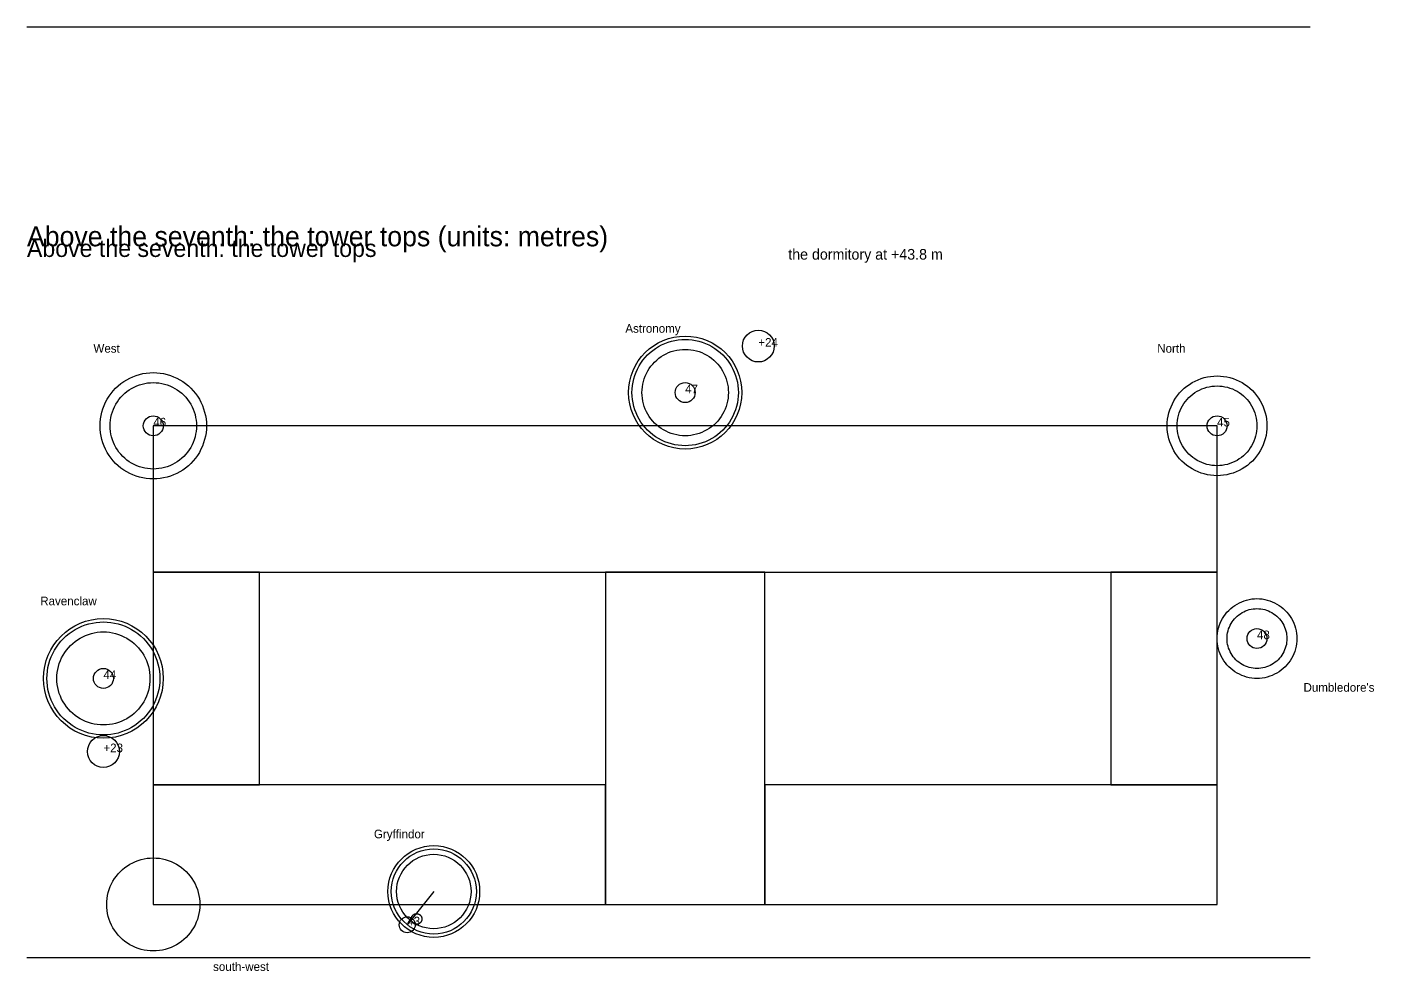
# Model space of a CAD drawing. Extents: x -19 to 408, y -570 to 102.
# Drawn here: x 201 to 403.6, y -570 to -428 of the extents above; entities that cross this region are included whole.
import ezdxf

# ---------------------------------------------------------------- set-up
doc = ezdxf.new("R2010")
doc.units = 0
for name, color, linetype in [('6-walls', 8, 'CONTINUOUS'), ('T-books', 5, 'CONTINUOUS'), ('T-text', 7, 'CONTINUOUS'), ('T-walls', 8, 'CONTINUOUS')]:
    doc.layers.add(name, color=color, linetype=linetype)

msp = doc.modelspace()

# ---------------------------------------------------------------- linework, layer by layer
at = {"layer": '6-walls'}
msp.add_line((201, -428), (394, -428), dxfattribs=at)
at = {"layer": 'T-books'}
for p, q in [((295.404, -478.404), (295.714, -478.113)), ((295.714, -478.113), (296.043, -477.843)), ((296.043, -477.843), (296.389, -477.595)), ((296.389, -477.595), (296.75, -477.371)), ((296.75, -477.371), (297.125, -477.17)), ((297.125, -477.17), (297.513, -476.995)), ((297.513, -476.995), (297.911, -476.845)), ((297.911, -476.845), (298.318, -476.721)), ((298.318, -476.721), (298.732, -476.625)), ((298.732, -476.625), (299.152, -476.556)), ((299.152, -476.556), (299.575, -476.514)), ((299.575, -476.514), (300, -476.5)), ((300, -476.5), (300.425, -476.514)), ((300.425, -476.514), (300.848, -476.556)), ((300.848, -476.556), (301.268, -476.625)), ((301.268, -476.625), (301.682, -476.721)), ((301.682, -476.721), (302.089, -476.845)), ((302.089, -476.845), (302.487, -476.995)), ((302.487, -476.995), (302.875, -477.17)), ((302.875, -477.17), (303.25, -477.371)), ((303.25, -477.371), (303.611, -477.595)), ((303.611, -477.595), (303.957, -477.843)), ((303.957, -477.843), (304.286, -478.113)), ((304.286, -478.113), (304.596, -478.404)), ((293.995, -480.513), (294.17, -480.125)), ((294.17, -480.125), (294.371, -479.75)), ((294.371, -479.75), (294.595, -479.389)), ((294.595, -479.389), (294.843, -479.043)), ((294.843, -479.043), (295.113, -478.714)), ((295.113, -478.714), (295.404, -478.404)), ((304.596, -478.404), (304.887, -478.714)), ((304.887, -478.714), (305.157, -479.043)), ((305.157, -479.043), (305.405, -479.389)), ((305.405, -479.389), (305.629, -479.75)), ((305.629, -479.75), (305.83, -480.125)), ((305.83, -480.125), (306.005, -480.513)), ((216.75, -482.371), (217.125, -482.17)), ((217.125, -482.17), (217.513, -481.995)), ((217.513, -481.995), (217.911, -481.845)), ((217.911, -481.845), (218.318, -481.721)), ((218.318, -481.721), (218.732, -481.625)), ((218.732, -481.625), (219.152, -481.556)), ((219.152, -481.556), (219.575, -481.514)), ((219.575, -481.514), (220, -481.5)), ((220, -481.5), (220.425, -481.514)), ((220.425, -481.514), (220.848, -481.556)), ((220.848, -481.556), (221.268, -481.625)), ((221.268, -481.625), (221.682, -481.721)), ((221.682, -481.721), (222.089, -481.845)), ((222.089, -481.845), (222.487, -481.995)), ((222.487, -481.995), (222.875, -482.17)), ((222.875, -482.17), (223.25, -482.371)), ((293.514, -482.575), (293.556, -482.152)), ((293.556, -482.152), (293.625, -481.732)), ((293.625, -481.732), (293.721, -481.318)), ((293.721, -481.318), (293.845, -480.911)), ((293.845, -480.911), (293.995, -480.513)), ((306.005, -480.513), (306.155, -480.911)), ((306.155, -480.911), (306.279, -481.318)), ((306.279, -481.318), (306.375, -481.732)), ((306.375, -481.732), (306.444, -482.152)), ((306.444, -482.152), (306.486, -482.575)), ((378.071, -482.318), (378.447, -482.204)), ((378.447, -482.204), (378.829, -482.115)), ((378.829, -482.115), (379.217, -482.051)), ((379.217, -482.051), (379.608, -482.013)), ((379.608, -482.013), (380, -482)), ((380, -482), (380.392, -482.013)), ((380.392, -482.013), (380.783, -482.051)), ((380.783, -482.051), (381.171, -482.115)), ((381.171, -482.115), (381.553, -482.204)), ((381.553, -482.204), (381.929, -482.318)), ((214.595, -484.389), (214.843, -484.043)), ((214.843, -484.043), (215.113, -483.714)), ((215.113, -483.714), (215.404, -483.404)), ((215.404, -483.404), (215.714, -483.113)), ((215.714, -483.113), (216.043, -482.843)), ((216.043, -482.843), (216.389, -482.595)), ((216.389, -482.595), (216.75, -482.371)), ((223.25, -482.371), (223.611, -482.595)), ((223.611, -482.595), (223.957, -482.843)), ((223.957, -482.843), (224.286, -483.113)), ((224.286, -483.113), (224.596, -483.404)), ((224.596, -483.404), (224.887, -483.714)), ((224.887, -483.714), (225.157, -484.043)), ((225.157, -484.043), (225.405, -484.389)), ((293.5, -483), (293.514, -482.575)), ((293.514, -483.425), (293.5, -483)), ((293.556, -483.848), (293.514, -483.425)), ((293.625, -484.268), (293.556, -483.848)), ((306.444, -483.848), (306.375, -484.268)), ((306.486, -483.425), (306.444, -483.848)), ((306.486, -482.575), (306.5, -483)), ((306.5, -483), (306.486, -483.425)), ((375.24, -484.347), (375.489, -484.044)), ((375.489, -484.044), (375.757, -483.757)), ((375.757, -483.757), (376.044, -483.489)), ((376.044, -483.489), (376.347, -483.24)), ((376.347, -483.24), (376.667, -483.011)), ((376.667, -483.011), (377, -482.804)), ((377, -482.804), (377.346, -482.619)), ((377.346, -482.619), (377.704, -482.457)), ((377.704, -482.457), (378.071, -482.318)), ((381.929, -482.318), (382.296, -482.457)), ((382.296, -482.457), (382.654, -482.619)), ((382.654, -482.619), (383, -482.804)), ((383, -482.804), (383.333, -483.011)), ((383.333, -483.011), (383.653, -483.24)), ((383.653, -483.24), (383.956, -483.489)), ((383.956, -483.489), (384.243, -483.757)), ((384.243, -483.757), (384.511, -484.044)), ((384.511, -484.044), (384.76, -484.347)), ((213.721, -486.318), (213.845, -485.911)), ((213.845, -485.911), (213.995, -485.513)), ((213.995, -485.513), (214.17, -485.125)), ((214.17, -485.125), (214.371, -484.75)), ((214.371, -484.75), (214.595, -484.389)), ((225.405, -484.389), (225.629, -484.75)), ((225.629, -484.75), (225.83, -485.125)), ((225.83, -485.125), (226.005, -485.513)), ((226.005, -485.513), (226.155, -485.911)), ((226.155, -485.911), (226.279, -486.318)), ((293.721, -484.682), (293.625, -484.268)), ((293.845, -485.089), (293.721, -484.682)), ((293.995, -485.487), (293.845, -485.089)), ((294.17, -485.875), (293.995, -485.487)), ((294.371, -486.25), (294.17, -485.875)), ((294.595, -486.611), (294.371, -486.25)), ((305.629, -486.25), (305.405, -486.611)), ((305.83, -485.875), (305.629, -486.25)), ((306.005, -485.487), (305.83, -485.875)), ((306.155, -485.089), (306.005, -485.487)), ((306.279, -484.682), (306.155, -485.089)), ((306.375, -484.268), (306.279, -484.682)), ((374.204, -486.447), (374.318, -486.071)), ((374.318, -486.071), (374.457, -485.704)), ((374.457, -485.704), (374.619, -485.346)), ((374.619, -485.346), (374.804, -485)), ((374.804, -485), (375.011, -484.667)), ((375.011, -484.667), (375.24, -484.347)), ((384.76, -484.347), (384.989, -484.667)), ((384.989, -484.667), (385.196, -485)), ((385.196, -485), (385.381, -485.346)), ((385.381, -485.346), (385.543, -485.704)), ((385.543, -485.704), (385.682, -486.071)), ((385.682, -486.071), (385.796, -486.447)), ((213.5, -488), (213.514, -487.575)), ((213.514, -488.425), (213.5, -488)), ((213.514, -487.575), (213.556, -487.152)), ((213.556, -487.152), (213.625, -486.732)), ((213.625, -486.732), (213.721, -486.318)), ((226.279, -486.318), (226.375, -486.732)), ((226.375, -486.732), (226.444, -487.152)), ((226.444, -487.152), (226.486, -487.575)), ((226.486, -487.575), (226.5, -488)), ((226.5, -488), (226.486, -488.425)), ((294.843, -486.957), (294.595, -486.611)), ((295.113, -487.286), (294.843, -486.957)), ((295.404, -487.596), (295.113, -487.286)), ((295.714, -487.887), (295.404, -487.596)), ((296.043, -488.157), (295.714, -487.887)), ((296.389, -488.405), (296.043, -488.157)), ((303.957, -488.157), (303.611, -488.405)), ((304.286, -487.887), (303.957, -488.157)), ((304.596, -487.596), (304.286, -487.887)), ((304.887, -487.286), (304.596, -487.596)), ((305.157, -486.957), (304.887, -487.286)), ((305.405, -486.611), (305.157, -486.957)), ((374, -488), (374.013, -487.608)), ((374.013, -488.392), (374, -488)), ((374.013, -487.608), (374.051, -487.217)), ((374.051, -487.217), (374.115, -486.829)), ((374.115, -486.829), (374.204, -486.447)), ((385.796, -486.447), (385.885, -486.829)), ((385.885, -486.829), (385.949, -487.217)), ((385.949, -487.217), (385.987, -487.608)), ((385.987, -487.608), (386, -488)), ((386, -488), (385.987, -488.392)), ((213.556, -488.848), (213.514, -488.425)), ((213.625, -489.268), (213.556, -488.848)), ((213.721, -489.682), (213.625, -489.268)), ((213.845, -490.089), (213.721, -489.682)), ((213.995, -490.487), (213.845, -490.089)), ((226.155, -490.089), (226.005, -490.487)), ((226.279, -489.682), (226.155, -490.089)), ((226.375, -489.268), (226.279, -489.682)), ((226.444, -488.848), (226.375, -489.268)), ((226.486, -488.425), (226.444, -488.848)), ((296.75, -488.629), (296.389, -488.405)), ((297.125, -488.83), (296.75, -488.629)), ((297.513, -489.005), (297.125, -488.83)), ((297.911, -489.155), (297.513, -489.005)), ((298.318, -489.279), (297.911, -489.155)), ((298.732, -489.375), (298.318, -489.279)), ((299.152, -489.444), (298.732, -489.375)), ((299.575, -489.486), (299.152, -489.444)), ((300, -489.5), (299.575, -489.486)), ((300.425, -489.486), (300, -489.5)), ((300.848, -489.444), (300.425, -489.486)), ((301.268, -489.375), (300.848, -489.444)), ((301.682, -489.279), (301.268, -489.375)), ((302.089, -489.155), (301.682, -489.279)), ((302.487, -489.005), (302.089, -489.155)), ((302.875, -488.83), (302.487, -489.005)), ((303.25, -488.629), (302.875, -488.83)), ((303.611, -488.405), (303.25, -488.629)), ((374.051, -488.783), (374.013, -488.392)), ((374.115, -489.171), (374.051, -488.783)), ((374.204, -489.553), (374.115, -489.171)), ((374.318, -489.929), (374.204, -489.553)), ((374.457, -490.296), (374.318, -489.929)), ((374.619, -490.654), (374.457, -490.296)), ((385.543, -490.296), (385.381, -490.654)), ((385.682, -489.929), (385.543, -490.296)), ((385.796, -489.553), (385.682, -489.929)), ((385.885, -489.171), (385.796, -489.553)), ((385.949, -488.783), (385.885, -489.171)), ((385.987, -488.392), (385.949, -488.783)), ((214.17, -490.875), (213.995, -490.487)), ((214.371, -491.25), (214.17, -490.875)), ((214.595, -491.611), (214.371, -491.25)), ((214.843, -491.957), (214.595, -491.611)), ((215.113, -492.286), (214.843, -491.957)), ((215.404, -492.596), (215.113, -492.286)), ((224.887, -492.286), (224.596, -492.596)), ((225.157, -491.957), (224.887, -492.286)), ((225.405, -491.611), (225.157, -491.957)), ((225.629, -491.25), (225.405, -491.611)), ((225.83, -490.875), (225.629, -491.25)), ((226.005, -490.487), (225.83, -490.875)), ((374.804, -491), (374.619, -490.654)), ((375.011, -491.333), (374.804, -491)), ((375.24, -491.653), (375.011, -491.333)), ((375.489, -491.956), (375.24, -491.653)), ((375.757, -492.243), (375.489, -491.956)), ((376.044, -492.511), (375.757, -492.243)), ((384.243, -492.243), (383.956, -492.511)), ((384.511, -491.956), (384.243, -492.243)), ((384.76, -491.653), (384.511, -491.956)), ((384.989, -491.333), (384.76, -491.653)), ((385.196, -491), (384.989, -491.333)), ((385.381, -490.654), (385.196, -491)), ((215.714, -492.887), (215.404, -492.596)), ((216.043, -493.157), (215.714, -492.887)), ((216.389, -493.405), (216.043, -493.157)), ((216.75, -493.629), (216.389, -493.405)), ((217.125, -493.83), (216.75, -493.629)), ((217.513, -494.005), (217.125, -493.83)), ((217.911, -494.155), (217.513, -494.005)), ((218.318, -494.279), (217.911, -494.155)), ((218.732, -494.375), (218.318, -494.279)), ((221.682, -494.279), (221.268, -494.375)), ((222.089, -494.155), (221.682, -494.279)), ((222.487, -494.005), (222.089, -494.155)), ((222.875, -493.83), (222.487, -494.005)), ((223.25, -493.629), (222.875, -493.83)), ((223.611, -493.405), (223.25, -493.629)), ((223.957, -493.157), (223.611, -493.405)), ((224.286, -492.887), (223.957, -493.157)), ((224.596, -492.596), (224.286, -492.887)), ((376.347, -492.76), (376.044, -492.511)), ((376.667, -492.989), (376.347, -492.76)), ((377, -493.196), (376.667, -492.989)), ((377.346, -493.381), (377, -493.196)), ((377.704, -493.543), (377.346, -493.381)), ((378.071, -493.682), (377.704, -493.543)), ((378.447, -493.796), (378.071, -493.682)), ((378.829, -493.885), (378.447, -493.796)), ((379.217, -493.949), (378.829, -493.885)), ((379.608, -493.987), (379.217, -493.949)), ((380, -494), (379.608, -493.987)), ((380.392, -493.987), (380, -494)), ((380.783, -493.949), (380.392, -493.987)), ((381.171, -493.885), (380.783, -493.949)), ((381.553, -493.796), (381.171, -493.885)), ((381.929, -493.682), (381.553, -493.796)), ((382.296, -493.543), (381.929, -493.682)), ((382.654, -493.381), (382.296, -493.543)), ((383, -493.196), (382.654, -493.381)), ((383.333, -492.989), (383, -493.196)), ((383.653, -492.76), (383.333, -492.989)), ((383.956, -492.511), (383.653, -492.76)), ((219.152, -494.444), (218.732, -494.375)), ((219.575, -494.486), (219.152, -494.444)), ((220, -494.5), (219.575, -494.486)), ((220.425, -494.486), (220, -494.5)), ((220.848, -494.444), (220.425, -494.486)), ((221.268, -494.375), (220.848, -494.444)), ((207.885, -520.737), (208.239, -520.447)), ((208.239, -520.447), (208.611, -520.18)), ((208.611, -520.18), (209, -519.938)), ((209, -519.938), (209.404, -519.722)), ((209.404, -519.722), (209.821, -519.533)), ((209.821, -519.533), (210.25, -519.371)), ((210.25, -519.371), (210.688, -519.239)), ((210.688, -519.239), (211.134, -519.135)), ((211.134, -519.135), (211.586, -519.06)), ((211.586, -519.06), (212.042, -519.015)), ((212.042, -519.015), (212.5, -519)), ((212.5, -519), (212.958, -519.015)), ((212.958, -519.015), (213.414, -519.06)), ((213.414, -519.06), (213.866, -519.135)), ((213.866, -519.135), (214.312, -519.239)), ((214.312, -519.239), (214.75, -519.371)), ((214.75, -519.371), (215.179, -519.533)), ((215.179, -519.533), (215.596, -519.722)), ((215.596, -519.722), (216, -519.938)), ((216, -519.938), (216.389, -520.18)), ((216.389, -520.18), (216.761, -520.447)), ((216.761, -520.447), (217.115, -520.737)), ((206.222, -522.904), (206.438, -522.5)), ((206.438, -522.5), (206.68, -522.111)), ((206.68, -522.111), (206.947, -521.739)), ((206.947, -521.739), (207.237, -521.385)), ((207.237, -521.385), (207.55, -521.05)), ((207.55, -521.05), (207.885, -520.737)), ((217.115, -520.737), (217.45, -521.05)), ((217.45, -521.05), (217.763, -521.385)), ((217.763, -521.385), (218.053, -521.739)), ((218.053, -521.739), (218.32, -522.111)), ((218.32, -522.111), (218.562, -522.5)), ((218.562, -522.5), (218.778, -522.904)), ((205.56, -525.086), (205.635, -524.634)), ((205.635, -524.634), (205.739, -524.188)), ((205.739, -524.188), (205.871, -523.75)), ((205.871, -523.75), (206.033, -523.321)), ((206.033, -523.321), (206.222, -522.904)), ((218.778, -522.904), (218.967, -523.321)), ((218.967, -523.321), (219.129, -523.75)), ((219.129, -523.75), (219.261, -524.188)), ((219.261, -524.188), (219.365, -524.634)), ((219.365, -524.634), (219.44, -525.086)), ((205.5, -526), (205.515, -525.542)), ((205.515, -526.458), (205.5, -526)), ((205.515, -525.542), (205.56, -525.086)), ((205.56, -526.914), (205.515, -526.458)), ((219.44, -525.086), (219.485, -525.542)), ((219.485, -526.458), (219.44, -526.914)), ((219.485, -525.542), (219.5, -526)), ((219.5, -526), (219.485, -526.458)), ((205.635, -527.366), (205.56, -526.914)), ((205.739, -527.812), (205.635, -527.366)), ((205.871, -528.25), (205.739, -527.812)), ((206.033, -528.679), (205.871, -528.25)), ((206.222, -529.096), (206.033, -528.679)), ((218.967, -528.679), (218.778, -529.096)), ((219.129, -528.25), (218.967, -528.679)), ((219.261, -527.812), (219.129, -528.25)), ((219.365, -527.366), (219.261, -527.812)), ((219.44, -526.914), (219.365, -527.366)), ((206.438, -529.5), (206.222, -529.096)), ((206.68, -529.889), (206.438, -529.5)), ((206.947, -530.261), (206.68, -529.889)), ((207.237, -530.615), (206.947, -530.261)), ((207.55, -530.95), (207.237, -530.615)), ((217.763, -530.615), (217.45, -530.95)), ((218.053, -530.261), (217.763, -530.615)), ((218.32, -529.889), (218.053, -530.261)), ((218.562, -529.5), (218.32, -529.889)), ((218.778, -529.096), (218.562, -529.5)), ((207.885, -531.263), (207.55, -530.95)), ((208.239, -531.553), (207.885, -531.263)), ((208.611, -531.82), (208.239, -531.553)), ((209, -532.062), (208.611, -531.82)), ((209.404, -532.278), (209, -532.062)), ((209.821, -532.467), (209.404, -532.278)), ((210.25, -532.629), (209.821, -532.467)), ((210.688, -532.761), (210.25, -532.629)), ((211.134, -532.865), (210.688, -532.761)), ((214.312, -532.761), (213.866, -532.865)), ((214.75, -532.629), (214.312, -532.761)), ((215.179, -532.467), (214.75, -532.629)), ((215.596, -532.278), (215.179, -532.467)), ((216, -532.062), (215.596, -532.278)), ((216.389, -531.82), (216, -532.062)), ((216.761, -531.553), (216.389, -531.82)), ((217.115, -531.263), (216.761, -531.553)), ((217.45, -530.95), (217.115, -531.263)), ((211.586, -532.94), (211.134, -532.865)), ((212.042, -532.985), (211.586, -532.94)), ((212.5, -533), (212.042, -532.985)), ((212.958, -532.985), (212.5, -533)), ((213.414, -532.94), (212.958, -532.985)), ((213.866, -532.865), (213.414, -532.94))]:
    msp.add_line(p, q, dxfattribs=at)
at = {"layer": 'T-walls'}
for p, q in [((295.555, -476.348), (296, -476.072)), ((296, -476.072), (296.462, -475.825)), ((296.462, -475.825), (296.939, -475.609)), ((296.939, -475.609), (297.428, -475.425)), ((297.428, -475.425), (297.929, -475.273)), ((297.929, -475.273), (298.439, -475.154)), ((298.439, -475.154), (298.956, -475.068)), ((298.956, -475.068), (299.477, -475.017)), ((299.477, -475.017), (300, -475)), ((300, -475), (300.523, -475.017)), ((300.523, -475.017), (301.044, -475.068)), ((301.044, -475.068), (301.561, -475.154)), ((301.561, -475.154), (302.071, -475.273)), ((302.071, -475.273), (302.572, -475.425)), ((302.572, -475.425), (303.061, -475.609)), ((303.061, -475.609), (303.538, -475.825)), ((303.538, -475.825), (304, -476.072)), ((304, -476.072), (304.445, -476.348)), ((293.348, -478.555), (293.653, -478.13)), ((293.653, -478.13), (293.985, -477.725)), ((293.985, -477.725), (294.343, -477.343)), ((294.343, -477.343), (294.725, -476.985)), ((294.725, -476.985), (295.13, -476.653)), ((295.13, -476.653), (295.555, -476.348)), ((304.445, -476.348), (304.87, -476.653)), ((304.87, -476.653), (305.275, -476.985)), ((305.275, -476.985), (305.657, -477.343)), ((305.657, -477.343), (306.015, -477.725)), ((306.015, -477.725), (306.347, -478.13)), ((306.347, -478.13), (306.652, -478.555)), ((217.929, -480.273), (218.439, -480.154)), ((218.439, -480.154), (218.956, -480.068)), ((218.956, -480.068), (219.477, -480.017)), ((219.477, -480.017), (220, -480)), ((220, -480), (220.523, -480.017)), ((220.523, -480.017), (221.044, -480.068)), ((221.044, -480.068), (221.561, -480.154)), ((221.561, -480.154), (222.071, -480.273)), ((292.425, -480.428), (292.609, -479.939)), ((292.609, -479.939), (292.825, -479.462)), ((292.825, -479.462), (293.072, -479)), ((293.072, -479), (293.348, -478.555)), ((306.652, -478.555), (306.928, -479)), ((306.928, -479), (307.175, -479.462)), ((307.175, -479.462), (307.391, -479.939)), ((307.391, -479.939), (307.575, -480.428)), ((214.343, -482.343), (214.725, -481.985)), ((214.725, -481.985), (215.13, -481.653)), ((215.13, -481.653), (215.555, -481.348)), ((215.555, -481.348), (216, -481.072)), ((216, -481.072), (216.462, -480.825)), ((216.462, -480.825), (216.939, -480.609)), ((216.939, -480.609), (217.428, -480.425)), ((217.428, -480.425), (217.929, -480.273)), ((222.071, -480.273), (222.572, -480.425)), ((222.572, -480.425), (223.061, -480.609)), ((223.061, -480.609), (223.538, -480.825)), ((223.538, -480.825), (224, -481.072)), ((224, -481.072), (224.445, -481.348)), ((224.445, -481.348), (224.87, -481.653)), ((224.87, -481.653), (225.275, -481.985)), ((225.275, -481.985), (225.657, -482.343)), ((292.017, -482.477), (292.068, -481.956)), ((292.068, -481.956), (292.154, -481.439)), ((292.154, -481.439), (292.273, -480.929)), ((292.273, -480.929), (292.425, -480.428)), ((307.575, -480.428), (307.727, -480.929)), ((307.727, -480.929), (307.846, -481.439)), ((307.846, -481.439), (307.932, -481.956)), ((307.932, -481.956), (307.983, -482.477)), ((375.055, -482.361), (375.434, -482.05)), ((375.434, -482.05), (375.833, -481.764)), ((375.833, -481.764), (376.25, -481.505)), ((376.25, -481.505), (376.683, -481.273)), ((376.683, -481.273), (377.13, -481.071)), ((377.13, -481.071), (377.589, -480.898)), ((377.589, -480.898), (378.059, -480.756)), ((378.059, -480.756), (378.537, -480.644)), ((378.537, -480.644), (379.021, -480.564)), ((379.021, -480.564), (379.509, -480.516)), ((379.509, -480.516), (380, -480.5)), ((380, -480.5), (380.491, -480.516)), ((380.491, -480.516), (380.979, -480.564)), ((380.979, -480.564), (381.463, -480.644)), ((381.463, -480.644), (381.941, -480.756)), ((381.941, -480.756), (382.411, -480.898)), ((382.411, -480.898), (382.87, -481.071)), ((382.87, -481.071), (383.317, -481.273)), ((383.317, -481.273), (383.75, -481.505)), ((383.75, -481.505), (384.167, -481.764)), ((384.167, -481.764), (384.566, -482.05)), ((384.566, -482.05), (384.945, -482.361)), ((212.825, -484.462), (213.072, -484)), ((213.072, -484), (213.348, -483.555)), ((213.348, -483.555), (213.653, -483.13)), ((213.653, -483.13), (213.985, -482.725)), ((213.985, -482.725), (214.343, -482.343)), ((225.657, -482.343), (226.015, -482.725)), ((226.015, -482.725), (226.347, -483.13)), ((226.347, -483.13), (226.652, -483.555)), ((226.652, -483.555), (226.928, -484)), ((226.928, -484), (227.175, -484.462)), ((292, -483), (292.017, -482.477)), ((292.017, -483.523), (292, -483)), ((292.068, -484.044), (292.017, -483.523)), ((292.154, -484.561), (292.068, -484.044)), ((307.932, -484.044), (307.846, -484.561)), ((307.983, -483.523), (307.932, -484.044)), ((307.983, -482.477), (308, -483)), ((308, -483), (307.983, -483.523)), ((373.505, -484.25), (373.764, -483.833)), ((373.764, -483.833), (374.05, -483.434)), ((374.05, -483.434), (374.361, -483.055)), ((374.361, -483.055), (374.697, -482.697)), ((374.697, -482.697), (375.055, -482.361)), ((384.945, -482.361), (385.303, -482.697)), ((385.303, -482.697), (385.639, -483.055)), ((385.639, -483.055), (385.95, -483.434)), ((385.95, -483.434), (386.236, -483.833)), ((386.236, -483.833), (386.495, -484.25)), ((212.154, -486.439), (212.273, -485.929)), ((212.273, -485.929), (212.425, -485.428)), ((212.425, -485.428), (212.609, -484.939)), ((212.609, -484.939), (212.825, -484.462)), ((227.175, -484.462), (227.391, -484.939)), ((227.391, -484.939), (227.575, -485.428)), ((227.575, -485.428), (227.727, -485.929)), ((227.727, -485.929), (227.846, -486.439)), ((292.273, -485.071), (292.154, -484.561)), ((292.425, -485.572), (292.273, -485.071)), ((292.609, -486.061), (292.425, -485.572)), ((292.825, -486.538), (292.609, -486.061)), ((307.391, -486.061), (307.175, -486.538)), ((307.575, -485.572), (307.391, -486.061)), ((307.727, -485.071), (307.575, -485.572)), ((307.846, -484.561), (307.727, -485.071)), ((372.644, -486.537), (372.756, -486.059)), ((372.756, -486.059), (372.898, -485.589)), ((372.898, -485.589), (373.071, -485.13)), ((373.071, -485.13), (373.273, -484.683)), ((373.273, -484.683), (373.505, -484.25)), ((386.495, -484.25), (386.727, -484.683)), ((386.727, -484.683), (386.929, -485.13)), ((386.929, -485.13), (387.102, -485.589)), ((387.102, -485.589), (387.244, -486.059)), ((387.244, -486.059), (387.356, -486.537)), ((212, -488), (212.017, -487.477)), ((212.017, -488.523), (212, -488)), ((212.017, -487.477), (212.068, -486.956)), ((212.068, -486.956), (212.154, -486.439)), ((380, -488), (220, -488)), ((220, -488), (220, -510)), ((380, -488), (220, -488)), ((220, -488), (220, -510)), ((227.846, -486.439), (227.932, -486.956)), ((227.932, -486.956), (227.983, -487.477)), ((227.983, -487.477), (228, -488)), ((228, -488), (227.983, -488.523)), ((293.072, -487), (292.825, -486.538)), ((293.348, -487.445), (293.072, -487)), ((293.653, -487.87), (293.348, -487.445)), ((293.985, -488.275), (293.653, -487.87)), ((294.343, -488.657), (293.985, -488.275)), ((306.015, -488.275), (305.657, -488.657)), ((306.347, -487.87), (306.015, -488.275)), ((306.652, -487.445), (306.347, -487.87)), ((306.928, -487), (306.652, -487.445)), ((307.175, -486.538), (306.928, -487)), ((372.5, -488), (372.516, -487.509)), ((372.516, -488.491), (372.5, -488)), ((372.516, -487.509), (372.564, -487.021)), ((372.564, -487.021), (372.644, -486.537)), ((380, -510), (380, -488)), ((380, -510), (380, -488)), ((387.356, -486.537), (387.436, -487.021)), ((387.436, -487.021), (387.484, -487.509)), ((387.484, -487.509), (387.5, -488)), ((387.5, -488), (387.484, -488.491)), ((212.068, -489.044), (212.017, -488.523)), ((212.154, -489.561), (212.068, -489.044)), ((212.273, -490.071), (212.154, -489.561)), ((212.425, -490.572), (212.273, -490.071)), ((227.727, -490.071), (227.575, -490.572)), ((227.846, -489.561), (227.727, -490.071)), ((227.932, -489.044), (227.846, -489.561)), ((227.983, -488.523), (227.932, -489.044)), ((294.725, -489.015), (294.343, -488.657)), ((295.13, -489.347), (294.725, -489.015)), ((295.555, -489.652), (295.13, -489.347)), ((296, -489.928), (295.555, -489.652)), ((296.462, -490.175), (296, -489.928)), ((296.939, -490.391), (296.462, -490.175)), ((303.538, -490.175), (303.061, -490.391)), ((304, -489.928), (303.538, -490.175)), ((304.445, -489.652), (304, -489.928)), ((304.87, -489.347), (304.445, -489.652)), ((305.275, -489.015), (304.87, -489.347)), ((305.657, -488.657), (305.275, -489.015)), ((372.564, -488.979), (372.516, -488.491)), ((372.644, -489.463), (372.564, -488.979)), ((372.756, -489.941), (372.644, -489.463)), ((372.898, -490.411), (372.756, -489.941)), ((387.244, -489.941), (387.102, -490.411)), ((387.356, -489.463), (387.244, -489.941)), ((387.436, -488.979), (387.356, -489.463)), ((387.484, -488.491), (387.436, -488.979)), ((212.609, -491.061), (212.425, -490.572)), ((212.825, -491.538), (212.609, -491.061)), ((213.072, -492), (212.825, -491.538)), ((213.348, -492.445), (213.072, -492)), ((226.928, -492), (226.652, -492.445)), ((227.175, -491.538), (226.928, -492)), ((227.391, -491.061), (227.175, -491.538)), ((227.575, -490.572), (227.391, -491.061)), ((297.428, -490.575), (296.939, -490.391)), ((297.929, -490.727), (297.428, -490.575)), ((298.439, -490.846), (297.929, -490.727)), ((298.956, -490.932), (298.439, -490.846)), ((299.477, -490.983), (298.956, -490.932)), ((300, -491), (299.477, -490.983)), ((300.523, -490.983), (300, -491)), ((301.044, -490.932), (300.523, -490.983)), ((301.561, -490.846), (301.044, -490.932)), ((302.071, -490.727), (301.561, -490.846)), ((302.572, -490.575), (302.071, -490.727)), ((303.061, -490.391), (302.572, -490.575)), ((373.071, -490.87), (372.898, -490.411)), ((373.273, -491.317), (373.071, -490.87)), ((373.505, -491.75), (373.273, -491.317)), ((373.764, -492.167), (373.505, -491.75)), ((374.05, -492.566), (373.764, -492.167)), ((386.236, -492.167), (385.95, -492.566)), ((386.495, -491.75), (386.236, -492.167)), ((386.727, -491.317), (386.495, -491.75)), ((386.929, -490.87), (386.727, -491.317)), ((387.102, -490.411), (386.929, -490.87)), ((213.653, -492.87), (213.348, -492.445)), ((213.985, -493.275), (213.653, -492.87)), ((214.343, -493.657), (213.985, -493.275)), ((214.725, -494.015), (214.343, -493.657)), ((215.13, -494.347), (214.725, -494.015)), ((215.555, -494.652), (215.13, -494.347)), ((224.87, -494.347), (224.445, -494.652)), ((225.275, -494.015), (224.87, -494.347)), ((225.657, -493.657), (225.275, -494.015)), ((226.015, -493.275), (225.657, -493.657)), ((226.347, -492.87), (226.015, -493.275)), ((226.652, -492.445), (226.347, -492.87)), ((374.361, -492.945), (374.05, -492.566)), ((374.697, -493.303), (374.361, -492.945)), ((375.055, -493.639), (374.697, -493.303)), ((375.434, -493.95), (375.055, -493.639)), ((375.833, -494.236), (375.434, -493.95)), ((376.25, -494.495), (375.833, -494.236)), ((384.167, -494.236), (383.75, -494.495)), ((384.566, -493.95), (384.167, -494.236)), ((384.945, -493.639), (384.566, -493.95)), ((385.303, -493.303), (384.945, -493.639)), ((385.639, -492.945), (385.303, -493.303)), ((385.95, -492.566), (385.639, -492.945)), ((216, -494.928), (215.555, -494.652)), ((216.462, -495.175), (216, -494.928)), ((216.939, -495.391), (216.462, -495.175)), ((217.428, -495.575), (216.939, -495.391)), ((217.929, -495.727), (217.428, -495.575)), ((218.439, -495.846), (217.929, -495.727)), ((218.956, -495.932), (218.439, -495.846)), ((219.477, -495.983), (218.956, -495.932)), ((220, -496), (219.477, -495.983)), ((220.523, -495.983), (220, -496)), ((221.044, -495.932), (220.523, -495.983)), ((221.561, -495.846), (221.044, -495.932)), ((222.071, -495.727), (221.561, -495.846)), ((222.572, -495.575), (222.071, -495.727)), ((223.061, -495.391), (222.572, -495.575)), ((223.538, -495.175), (223.061, -495.391)), ((224, -494.928), (223.538, -495.175)), ((224.445, -494.652), (224, -494.928)), ((376.683, -494.727), (376.25, -494.495)), ((377.13, -494.929), (376.683, -494.727)), ((377.589, -495.102), (377.13, -494.929)), ((378.059, -495.244), (377.589, -495.102)), ((378.537, -495.356), (378.059, -495.244)), ((379.021, -495.436), (378.537, -495.356)), ((379.509, -495.484), (379.021, -495.436)), ((380, -495.5), (379.509, -495.484)), ((380.491, -495.484), (380, -495.5)), ((380.979, -495.436), (380.491, -495.484)), ((381.463, -495.356), (380.979, -495.436)), ((381.941, -495.244), (381.463, -495.356)), ((382.411, -495.102), (381.941, -495.244)), ((382.87, -494.929), (382.411, -495.102)), ((383.317, -494.727), (382.87, -494.929)), ((383.75, -494.495), (383.317, -494.727)), ((220, -510), (380, -510)), ((236, -510), (220, -510)), ((220, -510), (220, -542)), ((220, -510), (380, -510)), ((236, -510), (220, -510)), ((220, -510), (220, -542)), ((236, -542), (236, -510)), ((236, -542), (236, -510)), ((312, -510), (288, -510)), ((288, -510), (288, -560)), ((312, -510), (288, -510)), ((288, -510), (288, -560)), ((312, -560), (312, -510)), ((312, -560), (312, -510)), ((380, -510), (364, -510)), ((364, -510), (364, -542)), ((380, -510), (364, -510)), ((364, -510), (364, -542)), ((380, -542), (380, -510)), ((380, -542), (380, -510)), ((383, -514.804), (383.346, -514.619)), ((383.346, -514.619), (383.704, -514.457)), ((383.704, -514.457), (384.071, -514.318)), ((384.071, -514.318), (384.447, -514.204)), ((384.447, -514.204), (384.829, -514.115)), ((384.829, -514.115), (385.217, -514.051)), ((385.217, -514.051), (385.608, -514.013)), ((385.608, -514.013), (386, -514)), ((386, -514), (386.392, -514.013)), ((386.392, -514.013), (386.783, -514.051)), ((386.783, -514.051), (387.171, -514.115)), ((387.171, -514.115), (387.553, -514.204)), ((387.553, -514.204), (387.929, -514.318)), ((387.929, -514.318), (388.296, -514.457)), ((388.296, -514.457), (388.654, -514.619)), ((388.654, -514.619), (389, -514.804)), ((381.011, -516.667), (381.24, -516.347)), ((381.24, -516.347), (381.489, -516.044)), ((381.489, -516.044), (381.757, -515.757)), ((381.757, -515.757), (382.044, -515.489)), ((382.044, -515.489), (382.347, -515.24)), ((382.347, -515.24), (382.667, -515.011)), ((382.667, -515.011), (383, -514.804)), ((382.818, -516.818), (383.033, -516.617)), ((383.033, -516.617), (383.261, -516.43)), ((383.261, -516.43), (383.5, -516.258)), ((383.5, -516.258), (383.75, -516.103)), ((383.75, -516.103), (384.01, -515.964)), ((384.01, -515.964), (384.278, -515.843)), ((384.278, -515.843), (384.554, -515.739)), ((384.554, -515.739), (384.835, -515.653)), ((384.835, -515.653), (385.122, -515.586)), ((385.122, -515.586), (385.413, -515.538)), ((385.413, -515.538), (385.706, -515.51)), ((385.706, -515.51), (386, -515.5)), ((386, -515.5), (386.294, -515.51)), ((386.294, -515.51), (386.587, -515.538)), ((386.587, -515.538), (386.878, -515.586)), ((386.878, -515.586), (387.165, -515.653)), ((387.165, -515.653), (387.446, -515.739)), ((387.446, -515.739), (387.722, -515.843)), ((387.722, -515.843), (387.99, -515.964)), ((387.99, -515.964), (388.25, -516.103)), ((388.25, -516.103), (388.5, -516.258)), ((388.5, -516.258), (388.739, -516.43)), ((388.739, -516.43), (388.967, -516.617)), ((388.967, -516.617), (389.182, -516.818)), ((389, -514.804), (389.333, -515.011)), ((389.333, -515.011), (389.653, -515.24)), ((389.653, -515.24), (389.956, -515.489)), ((389.956, -515.489), (390.243, -515.757)), ((390.243, -515.757), (390.511, -516.044)), ((390.511, -516.044), (390.76, -516.347)), ((390.76, -516.347), (390.989, -516.667)), ((207.778, -518.933), (208.25, -518.639)), ((208.25, -518.639), (208.741, -518.377)), ((208.741, -518.377), (209.247, -518.147)), ((209.247, -518.147), (209.768, -517.951)), ((209.768, -517.951), (210.3, -517.79)), ((210.3, -517.79), (210.842, -517.663)), ((210.842, -517.663), (211.391, -517.573)), ((211.391, -517.573), (211.944, -517.518)), ((211.944, -517.518), (212.5, -517.5)), ((212.5, -517.5), (213.056, -517.518)), ((213.056, -517.518), (213.609, -517.573)), ((213.609, -517.573), (214.158, -517.663)), ((214.158, -517.663), (214.7, -517.79)), ((214.7, -517.79), (215.232, -517.951)), ((215.232, -517.951), (215.753, -518.147)), ((215.753, -518.147), (216.259, -518.377)), ((216.259, -518.377), (216.75, -518.639)), ((216.75, -518.639), (217.222, -518.933)), ((380.115, -518.829), (380.204, -518.447)), ((380.204, -518.447), (380.318, -518.071)), ((380.318, -518.071), (380.457, -517.704)), ((380.457, -517.704), (380.619, -517.346)), ((380.619, -517.346), (380.804, -517)), ((380.804, -517), (381.011, -516.667)), ((381.653, -518.835), (381.739, -518.554)), ((381.739, -518.554), (381.843, -518.278)), ((381.843, -518.278), (381.964, -518.01)), ((381.964, -518.01), (382.103, -517.75)), ((382.103, -517.75), (382.258, -517.5)), ((382.258, -517.5), (382.43, -517.261)), ((382.43, -517.261), (382.617, -517.033)), ((382.617, -517.033), (382.818, -516.818)), ((389.182, -516.818), (389.383, -517.033)), ((389.383, -517.033), (389.57, -517.261)), ((389.57, -517.261), (389.742, -517.5)), ((389.742, -517.5), (389.897, -517.75)), ((389.897, -517.75), (390.036, -518.01)), ((390.036, -518.01), (390.157, -518.278)), ((390.157, -518.278), (390.261, -518.554)), ((390.261, -518.554), (390.347, -518.835)), ((390.989, -516.667), (391.196, -517)), ((391.196, -517), (391.381, -517.346)), ((391.381, -517.346), (391.543, -517.704)), ((391.543, -517.704), (391.682, -518.071)), ((391.682, -518.071), (391.796, -518.447)), ((391.796, -518.447), (391.885, -518.829)), ((205.756, -520.826), (206.109, -520.396)), ((206.109, -520.396), (206.49, -519.99)), ((206.49, -519.99), (206.896, -519.609)), ((206.896, -519.609), (207.326, -519.256)), ((207.326, -519.256), (207.778, -518.933)), ((217.222, -518.933), (217.674, -519.256)), ((217.674, -519.256), (218.104, -519.609)), ((218.104, -519.609), (218.51, -519.99)), ((218.51, -519.99), (218.891, -520.396)), ((218.891, -520.396), (219.244, -520.826)), ((380, -520), (380.013, -519.608)), ((380.013, -520.392), (380, -520)), ((380.013, -519.608), (380.051, -519.217)), ((380.051, -520.783), (380.013, -520.392)), ((380.051, -519.217), (380.115, -518.829)), ((381.5, -520), (381.51, -519.706)), ((381.51, -520.294), (381.5, -520)), ((381.51, -519.706), (381.538, -519.413)), ((381.538, -520.587), (381.51, -520.294)), ((381.538, -519.413), (381.586, -519.122)), ((381.586, -520.878), (381.538, -520.587)), ((381.586, -519.122), (381.653, -518.835)), ((390.347, -518.835), (390.414, -519.122)), ((390.414, -519.122), (390.462, -519.413)), ((390.462, -520.587), (390.414, -520.878)), ((390.462, -519.413), (390.49, -519.706)), ((390.49, -520.294), (390.462, -520.587)), ((390.49, -519.706), (390.5, -520)), ((390.5, -520), (390.49, -520.294)), ((391.885, -518.829), (391.949, -519.217)), ((391.949, -519.217), (391.987, -519.608)), ((391.987, -520.392), (391.949, -520.783)), ((391.987, -519.608), (392, -520)), ((392, -520), (391.987, -520.392)), ((204.647, -522.747), (204.877, -522.241)), ((204.877, -522.241), (205.139, -521.75)), ((205.139, -521.75), (205.433, -521.278)), ((205.433, -521.278), (205.756, -520.826)), ((219.244, -520.826), (219.567, -521.278)), ((219.567, -521.278), (219.861, -521.75)), ((219.861, -521.75), (220.123, -522.241)), ((220.123, -522.241), (220.353, -522.747)), ((380.115, -521.171), (380.051, -520.783)), ((380.204, -521.553), (380.115, -521.171)), ((380.318, -521.929), (380.204, -521.553)), ((380.457, -522.296), (380.318, -521.929)), ((380.619, -522.654), (380.457, -522.296)), ((380.804, -523), (380.619, -522.654)), ((381.653, -521.165), (381.586, -520.878)), ((381.739, -521.446), (381.653, -521.165)), ((381.843, -521.722), (381.739, -521.446)), ((381.964, -521.99), (381.843, -521.722)), ((382.103, -522.25), (381.964, -521.99)), ((382.258, -522.5), (382.103, -522.25)), ((382.43, -522.739), (382.258, -522.5)), ((389.742, -522.5), (389.57, -522.739)), ((389.897, -522.25), (389.742, -522.5)), ((390.036, -521.99), (389.897, -522.25)), ((390.157, -521.722), (390.036, -521.99)), ((390.261, -521.446), (390.157, -521.722)), ((390.347, -521.165), (390.261, -521.446)), ((390.414, -520.878), (390.347, -521.165)), ((391.381, -522.654), (391.196, -523)), ((391.543, -522.296), (391.381, -522.654)), ((391.682, -521.929), (391.543, -522.296)), ((391.796, -521.553), (391.682, -521.929)), ((391.885, -521.171), (391.796, -521.553)), ((391.949, -520.783), (391.885, -521.171)), ((204.073, -524.891), (204.163, -524.342)), ((204.163, -524.342), (204.29, -523.8)), ((204.29, -523.8), (204.451, -523.268)), ((204.451, -523.268), (204.647, -522.747)), ((220.353, -522.747), (220.549, -523.268)), ((220.549, -523.268), (220.71, -523.8)), ((220.71, -523.8), (220.837, -524.342)), ((220.837, -524.342), (220.927, -524.891)), ((381.011, -523.333), (380.804, -523)), ((381.24, -523.653), (381.011, -523.333)), ((381.489, -523.956), (381.24, -523.653)), ((381.757, -524.243), (381.489, -523.956)), ((382.044, -524.511), (381.757, -524.243)), ((382.347, -524.76), (382.044, -524.511)), ((382.617, -522.967), (382.43, -522.739)), ((382.818, -523.182), (382.617, -522.967)), ((383.033, -523.383), (382.818, -523.182)), ((383.261, -523.57), (383.033, -523.383)), ((383.5, -523.742), (383.261, -523.57)), ((383.75, -523.897), (383.5, -523.742)), ((384.01, -524.036), (383.75, -523.897)), ((384.278, -524.157), (384.01, -524.036)), ((384.554, -524.261), (384.278, -524.157)), ((384.835, -524.347), (384.554, -524.261)), ((385.122, -524.414), (384.835, -524.347)), ((385.413, -524.462), (385.122, -524.414)), ((385.706, -524.49), (385.413, -524.462)), ((386, -524.5), (385.706, -524.49)), ((386.294, -524.49), (386, -524.5)), ((386.587, -524.462), (386.294, -524.49)), ((386.878, -524.414), (386.587, -524.462)), ((387.165, -524.347), (386.878, -524.414)), ((387.446, -524.261), (387.165, -524.347)), ((387.722, -524.157), (387.446, -524.261)), ((387.99, -524.036), (387.722, -524.157)), ((388.25, -523.897), (387.99, -524.036)), ((388.5, -523.742), (388.25, -523.897)), ((388.739, -523.57), (388.5, -523.742)), ((388.967, -523.383), (388.739, -523.57)), ((389.182, -523.182), (388.967, -523.383)), ((389.383, -522.967), (389.182, -523.182)), ((389.57, -522.739), (389.383, -522.967)), ((389.956, -524.511), (389.653, -524.76)), ((390.243, -524.243), (389.956, -524.511)), ((390.511, -523.956), (390.243, -524.243)), ((390.76, -523.653), (390.511, -523.956)), ((390.989, -523.333), (390.76, -523.653)), ((391.196, -523), (390.989, -523.333)), ((204, -526), (204.018, -525.444)), ((204.018, -526.556), (204, -526)), ((204.018, -525.444), (204.073, -524.891)), ((204.073, -527.109), (204.018, -526.556)), ((220.927, -524.891), (220.982, -525.444)), ((220.982, -526.556), (220.927, -527.109)), ((220.982, -525.444), (221, -526)), ((221, -526), (220.982, -526.556)), ((382.667, -524.989), (382.347, -524.76)), ((383, -525.196), (382.667, -524.989)), ((383.346, -525.381), (383, -525.196)), ((383.704, -525.543), (383.346, -525.381)), ((384.071, -525.682), (383.704, -525.543)), ((384.447, -525.796), (384.071, -525.682)), ((384.829, -525.885), (384.447, -525.796)), ((385.217, -525.949), (384.829, -525.885)), ((385.608, -525.987), (385.217, -525.949)), ((386, -526), (385.608, -525.987)), ((386.392, -525.987), (386, -526)), ((386.783, -525.949), (386.392, -525.987)), ((387.171, -525.885), (386.783, -525.949)), ((387.553, -525.796), (387.171, -525.885)), ((387.929, -525.682), (387.553, -525.796)), ((388.296, -525.543), (387.929, -525.682)), ((388.654, -525.381), (388.296, -525.543)), ((389, -525.196), (388.654, -525.381)), ((389.333, -524.989), (389, -525.196)), ((389.653, -524.76), (389.333, -524.989)), ((204.163, -527.658), (204.073, -527.109)), ((204.29, -528.2), (204.163, -527.658)), ((204.451, -528.732), (204.29, -528.2)), ((204.647, -529.253), (204.451, -528.732)), ((220.549, -528.732), (220.353, -529.253)), ((220.71, -528.2), (220.549, -528.732)), ((220.837, -527.658), (220.71, -528.2)), ((220.927, -527.109), (220.837, -527.658)), ((204.877, -529.759), (204.647, -529.253)), ((205.139, -530.25), (204.877, -529.759)), ((205.433, -530.722), (205.139, -530.25)), ((205.756, -531.174), (205.433, -530.722)), ((219.567, -530.722), (219.244, -531.174)), ((219.861, -530.25), (219.567, -530.722)), ((220.123, -529.759), (219.861, -530.25)), ((220.353, -529.253), (220.123, -529.759)), ((206.109, -531.604), (205.756, -531.174)), ((206.49, -532.01), (206.109, -531.604)), ((206.896, -532.391), (206.49, -532.01)), ((207.326, -532.744), (206.896, -532.391)), ((207.778, -533.067), (207.326, -532.744)), ((217.674, -532.744), (217.222, -533.067)), ((218.104, -532.391), (217.674, -532.744)), ((218.51, -532.01), (218.104, -532.391)), ((218.891, -531.604), (218.51, -532.01)), ((219.244, -531.174), (218.891, -531.604)), ((208.25, -533.361), (207.778, -533.067)), ((208.741, -533.623), (208.25, -533.361)), ((209.247, -533.853), (208.741, -533.623)), ((209.768, -534.049), (209.247, -533.853)), ((210.3, -534.21), (209.768, -534.049)), ((210.842, -534.337), (210.3, -534.21)), ((211.391, -534.427), (210.842, -534.337)), ((211.944, -534.482), (211.391, -534.427)), ((212.5, -534.5), (211.944, -534.482)), ((213.056, -534.482), (212.5, -534.5)), ((213.609, -534.427), (213.056, -534.482)), ((214.158, -534.337), (213.609, -534.427)), ((214.7, -534.21), (214.158, -534.337)), ((215.232, -534.049), (214.7, -534.21)), ((215.753, -533.853), (215.232, -534.049)), ((216.259, -533.623), (215.753, -533.853)), ((216.75, -533.361), (216.259, -533.623)), ((217.222, -533.067), (216.75, -533.361)), ((288, -542), (220, -542)), ((220, -542), (220, -560)), ((220, -542), (236, -542)), ((288, -542), (220, -542)), ((220, -542), (220, -560)), ((220, -542), (236, -542)), ((288, -560), (288, -542)), ((288, -560), (288, -542)), ((380, -542), (312, -542)), ((312, -542), (312, -560)), ((380, -542), (312, -542)), ((312, -542), (312, -560)), ((364, -542), (380, -542)), ((364, -542), (380, -542)), ((380, -560), (380, -542)), ((380, -560), (380, -542)), ((218.634, -553.135), (219.086, -553.06)), ((219.086, -553.06), (219.542, -553.015)), ((219.542, -553.015), (220, -553)), ((220, -553), (220.458, -553.015)), ((220.458, -553.015), (220.914, -553.06)), ((220.914, -553.06), (221.366, -553.135)), ((214.737, -555.385), (215.05, -555.05)), ((215.05, -555.05), (215.385, -554.737)), ((215.385, -554.737), (215.739, -554.447)), ((215.739, -554.447), (216.111, -554.18)), ((216.111, -554.18), (216.5, -553.938)), ((216.5, -553.938), (216.904, -553.722)), ((216.904, -553.722), (217.321, -553.533)), ((217.321, -553.533), (217.75, -553.371)), ((217.75, -553.371), (218.188, -553.239)), ((218.188, -553.239), (218.634, -553.135)), ((221.366, -553.135), (221.812, -553.239)), ((221.812, -553.239), (222.25, -553.371)), ((222.25, -553.371), (222.679, -553.533)), ((222.679, -553.533), (223.096, -553.722)), ((223.096, -553.722), (223.5, -553.938)), ((223.5, -553.938), (223.889, -554.18)), ((223.889, -554.18), (224.261, -554.447)), ((224.261, -554.447), (224.615, -554.737)), ((224.615, -554.737), (224.95, -555.05)), ((224.95, -555.05), (225.263, -555.385)), ((213.533, -557.321), (213.722, -556.904)), ((213.722, -556.904), (213.938, -556.5)), ((213.938, -556.5), (214.18, -556.111)), ((214.18, -556.111), (214.447, -555.739)), ((214.447, -555.739), (214.737, -555.385)), ((225.263, -555.385), (225.553, -555.739)), ((225.553, -555.739), (225.82, -556.111)), ((225.82, -556.111), (226.062, -556.5)), ((226.062, -556.5), (226.278, -556.904)), ((226.278, -556.904), (226.467, -557.321)), ((213.015, -559.542), (213.06, -559.086)), ((213.06, -559.086), (213.135, -558.634)), ((213.135, -558.634), (213.239, -558.188)), ((213.239, -558.188), (213.371, -557.75)), ((213.371, -557.75), (213.533, -557.321)), ((226.467, -557.321), (226.629, -557.75)), ((226.629, -557.75), (226.761, -558.188)), ((226.761, -558.188), (226.865, -558.634)), ((226.865, -558.634), (226.94, -559.086)), ((226.94, -559.086), (226.985, -559.542)), ((262.19, -558.05), (258.19, -563.05)), ((213, -560), (213.015, -559.542)), ((213.015, -560.458), (213, -560)), ((213.06, -560.914), (213.015, -560.458)), ((213.135, -561.366), (213.06, -560.914)), ((220, -560), (288, -560)), ((220, -560), (288, -560)), ((226.94, -560.914), (226.865, -561.366)), ((226.985, -560.458), (226.94, -560.914)), ((226.985, -559.542), (227, -560)), ((227, -560), (226.985, -560.458)), ((288, -560), (312, -560)), ((288, -560), (312, -560)), ((312, -560), (380, -560)), ((312, -560), (380, -560)), ((213.239, -561.812), (213.135, -561.366)), ((213.371, -562.25), (213.239, -561.812)), ((213.533, -562.679), (213.371, -562.25)), ((213.722, -563.096), (213.533, -562.679)), ((213.938, -563.5), (213.722, -563.096)), ((226.278, -563.096), (226.062, -563.5)), ((226.467, -562.679), (226.278, -563.096)), ((226.629, -562.25), (226.467, -562.679)), ((226.761, -561.812), (226.629, -562.25)), ((226.865, -561.366), (226.761, -561.812)), ((258.805, -562.184), (258.807, -562.132)), ((258.807, -562.236), (258.805, -562.184)), ((258.807, -562.132), (258.812, -562.079)), ((258.812, -562.288), (258.807, -562.236)), ((258.812, -562.079), (258.821, -562.028)), ((258.821, -562.34), (258.812, -562.288)), ((258.821, -562.028), (258.833, -561.977)), ((258.833, -562.391), (258.821, -562.34)), ((258.833, -561.977), (258.848, -561.927)), ((258.848, -562.441), (258.833, -562.391)), ((258.848, -561.927), (258.866, -561.878)), ((258.866, -562.49), (258.848, -562.441)), ((258.866, -561.878), (258.888, -561.83)), ((258.888, -562.538), (258.866, -562.49)), ((258.888, -561.83), (258.913, -561.784)), ((258.913, -562.584), (258.888, -562.538)), ((258.913, -561.784), (258.94, -561.739)), ((258.94, -562.628), (258.913, -562.584)), ((258.94, -561.739), (258.971, -561.697)), ((258.971, -562.671), (258.94, -562.628)), ((258.971, -561.697), (259.004, -561.656)), ((259.004, -562.711), (258.971, -562.671)), ((259.004, -561.656), (259.04, -561.618)), ((259.04, -562.75), (259.004, -562.711)), ((259.04, -561.618), (259.078, -561.582)), ((259.078, -562.785), (259.04, -562.75)), ((259.078, -561.582), (259.118, -561.549)), ((259.118, -562.819), (259.078, -562.785)), ((259.118, -561.549), (259.161, -561.519)), ((259.161, -562.849), (259.118, -562.819)), ((259.161, -561.519), (259.205, -561.491)), ((259.205, -562.877), (259.161, -562.849)), ((259.205, -561.491), (259.252, -561.466)), ((259.252, -562.901), (259.205, -562.877)), ((259.252, -561.466), (259.299, -561.445)), ((259.299, -562.923), (259.252, -562.901)), ((259.299, -561.445), (259.348, -561.426)), ((259.348, -562.941), (259.299, -562.923)), ((259.348, -561.426), (259.398, -561.411)), ((259.398, -562.957), (259.348, -562.941)), ((259.398, -561.411), (259.449, -561.399)), ((259.449, -562.969), (259.398, -562.957)), ((259.449, -561.399), (259.501, -561.391)), ((259.501, -562.977), (259.449, -562.969)), ((259.501, -561.391), (259.553, -561.386)), ((259.553, -562.982), (259.501, -562.977)), ((259.553, -561.386), (259.605, -561.384)), ((259.605, -562.984), (259.553, -562.982)), ((259.605, -561.384), (259.658, -561.386)), ((259.658, -562.982), (259.605, -562.984)), ((259.658, -561.386), (259.71, -561.391)), ((259.71, -562.977), (259.658, -562.982)), ((259.71, -561.391), (259.762, -561.399)), ((259.762, -562.969), (259.71, -562.977)), ((259.762, -561.399), (259.813, -561.411)), ((259.813, -562.957), (259.762, -562.969)), ((259.813, -561.411), (259.863, -561.426)), ((259.863, -562.941), (259.813, -562.957)), ((259.863, -561.426), (259.912, -561.445)), ((259.912, -562.923), (259.863, -562.941)), ((259.912, -561.445), (259.959, -561.466)), ((259.959, -562.901), (259.912, -562.923)), ((259.959, -561.466), (260.005, -561.491)), ((260.005, -562.877), (259.959, -562.901)), ((260.005, -561.491), (260.05, -561.519)), ((260.05, -562.849), (260.005, -562.877)), ((260.05, -561.519), (260.093, -561.549)), ((260.093, -562.819), (260.05, -562.849)), ((260.093, -561.549), (260.133, -561.582)), ((260.133, -562.785), (260.093, -562.819)), ((260.133, -561.582), (260.171, -561.618)), ((260.171, -562.75), (260.133, -562.785)), ((260.171, -561.618), (260.207, -561.656)), ((260.207, -562.711), (260.171, -562.75)), ((260.207, -561.656), (260.24, -561.697)), ((260.24, -562.671), (260.207, -562.711)), ((260.24, -561.697), (260.271, -561.739)), ((260.271, -562.628), (260.24, -562.671)), ((260.271, -561.739), (260.298, -561.784)), ((260.298, -562.584), (260.271, -562.628)), ((260.298, -561.784), (260.323, -561.83)), ((260.323, -562.538), (260.298, -562.584)), ((260.323, -561.83), (260.345, -561.878)), ((260.345, -562.49), (260.323, -562.538)), ((260.345, -561.878), (260.363, -561.927)), ((260.363, -562.441), (260.345, -562.49)), ((260.363, -561.927), (260.378, -561.977)), ((260.378, -562.391), (260.363, -562.441)), ((260.378, -561.977), (260.39, -562.028)), ((260.39, -562.34), (260.378, -562.391)), ((260.39, -562.028), (260.399, -562.079)), ((260.399, -562.288), (260.39, -562.34)), ((260.399, -562.079), (260.404, -562.132)), ((260.404, -562.236), (260.399, -562.288)), ((260.404, -562.132), (260.405, -562.184)), ((260.405, -562.184), (260.404, -562.236)), ((214.18, -563.889), (213.938, -563.5)), ((214.447, -564.261), (214.18, -563.889)), ((214.737, -564.615), (214.447, -564.261)), ((215.05, -564.95), (214.737, -564.615)), ((215.385, -565.263), (215.05, -564.95)), ((215.739, -565.553), (215.385, -565.263)), ((224.615, -565.263), (224.261, -565.553)), ((224.95, -564.95), (224.615, -565.263)), ((225.263, -564.615), (224.95, -564.95)), ((225.553, -564.261), (225.263, -564.615)), ((225.82, -563.889), (225.553, -564.261)), ((226.062, -563.5), (225.82, -563.889)), ((216.111, -565.82), (215.739, -565.553)), ((216.5, -566.062), (216.111, -565.82)), ((216.904, -566.278), (216.5, -566.062)), ((217.321, -566.467), (216.904, -566.278)), ((217.75, -566.629), (217.321, -566.467)), ((218.188, -566.761), (217.75, -566.629)), ((218.634, -566.865), (218.188, -566.761)), ((219.086, -566.94), (218.634, -566.865)), ((219.542, -566.985), (219.086, -566.94)), ((220, -567), (219.542, -566.985)), ((220.458, -566.985), (220, -567)), ((220.914, -566.94), (220.458, -566.985)), ((221.366, -566.865), (220.914, -566.94)), ((221.812, -566.761), (221.366, -566.865)), ((222.25, -566.629), (221.812, -566.761)), ((222.679, -566.467), (222.25, -566.629)), ((223.096, -566.278), (222.679, -566.467)), ((223.5, -566.062), (223.096, -566.278)), ((223.889, -565.82), (223.5, -566.062)), ((224.261, -565.553), (223.889, -565.82)), ((201, -568), (394, -568))]:
    msp.add_line(p, q, dxfattribs=at)
for centre, radius in [((311, -476), 2.4), ((300, -483), 8.5), ((300, -483), 1.5), ((220, -488), 1.5), ((380, -488), 1.5), ((212.5, -526), 9), ((386, -520), 1.5), ((212.5, -526), 1.5), ((212.5, -537), 2.4), ((262.19, -558.05), 6.9), ((262.19, -558.05), 6.4), ((262.19, -558.05), 5.6), ((258.19, -563.05), 1.2)]:
    msp.add_circle(centre, radius, dxfattribs=at)

# ---------------------------------------------------------------- texts
at = {"layer": 'T-text'}
for s, height, p in [('Above the seventh: the tower tops (units: metres)', 3, (201, -461)), ('Above the seventh: the tower tops', 2.6, (201, -462.6)), ('the dormitory at +43.8 m', 1.6, (315.5, -463)), ('Astronomy', 1.3, (291, -474)), ('West', 1.3, (211, -477)), ('+24', 1.3, (311, -476.1)), ('North', 1.3, (371, -477)), ('47', 1.3, (300, -483.1)), ('46', 1.3, (220, -488.1)), ('45', 1.3, (380, -488.1)), ('Ravenclaw', 1.3, (203, -515)), ('48', 1.3, (386, -520.1)), ('44', 1.3, (212.5, -526.1)), ("Dumbledore's", 1.3, (393, -528)), ('+23', 1.3, (212.5, -537.1)), ('Gryffindor', 1.3, (253.19, -550.05)), ('43', 1.3, (258.19, -563.15)), ('south-west', 1.3, (229, -570))]:
    msp.add_text(s, height=height, dxfattribs=at).set_placement(p)

doc.saveas('drawing.dxf')
